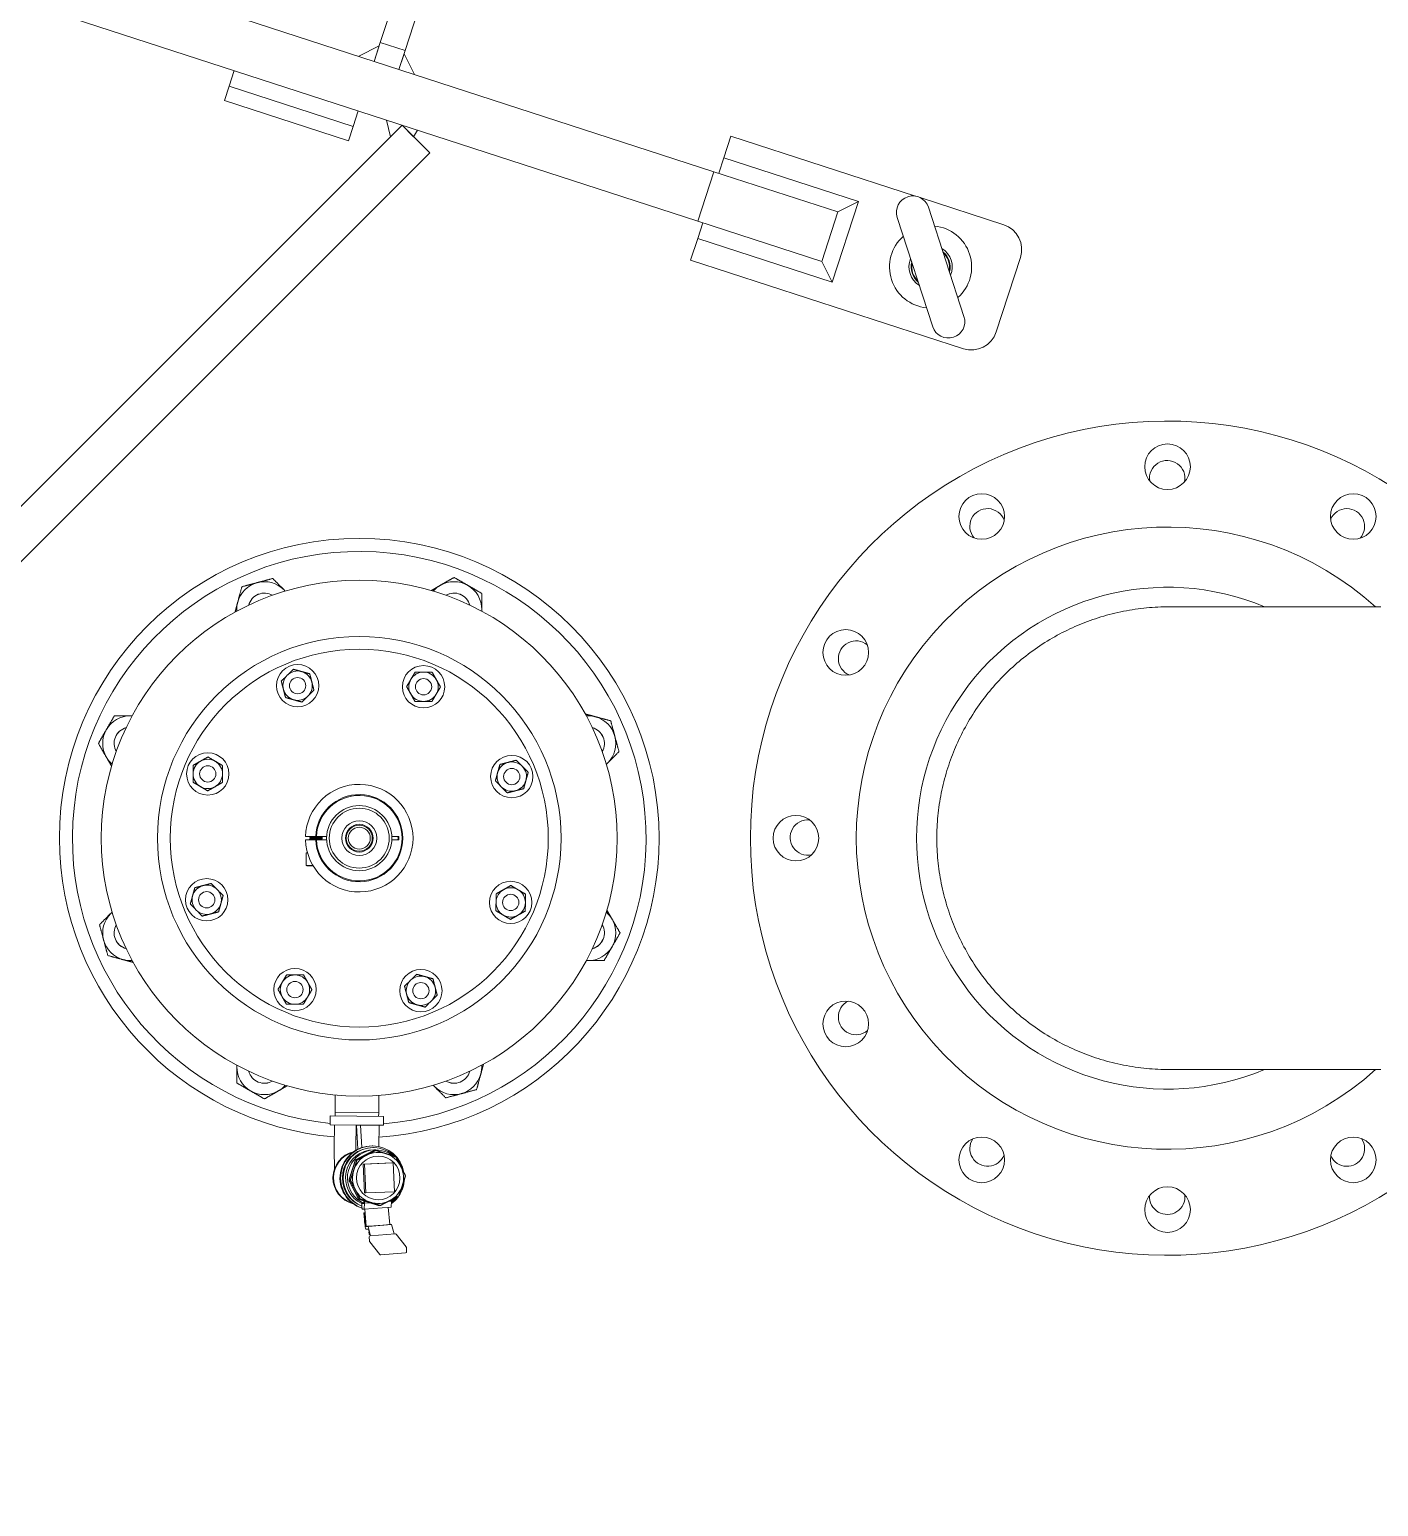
# Model space of a CAD drawing. Header units: inches. Extents: x 19 to 503, y 7 to 322.
# Drawn here: x 97.22 to 123.08, y 215.01 to 243.34 of the extents above; entities that cross this region are included whole.
import ezdxf

# ---------------------------------------------------------------- set-up
doc = ezdxf.new("R2010")
doc.units = ezdxf.units.IN
doc.header["$LTSCALE"] = 15
doc.header["$MEASUREMENT"] = 0
doc.layers.add('Symbol (ANSI)', color=7, linetype='Continuous', lineweight=25)
doc.layers.add('Visible', color=7, linetype='Continuous', lineweight=18)
doc.styles.add('MEMCOR Medium', font='arial.ttf')
doc.dimstyles.new('Default (ANSI)$7', dxfattribs={"dimscale": 15, "dimtxt": 0.15, "dimasz": 0.098425, "dimexe": 0.125, "dimexo": 0.0625, "dimgap": 0.031496, "dimtad": 0, "dimtih": 1, "dimtoh": 1, "dimdec": 4, "dimrnd": 1e-08, "dimzin": 3, "dimdsep": 46, "dimlunit": 5, "dimtxsty": 'MEMCOR Medium', "dimcen": 0.09, "dimdle": 0.393701, "dimclrd": 256, "dimclre": 256, "dimclrt": 256, "dimadec": 0, "dimazin": 1, "dimtfac": 0.8, "dimtofl": 0, "dimtmove": 0, "dimatfit": 3, "dimfxl": 1, "dimfrac": 1, "dimtolj": 1, "dimtzin": 4, "dimlwd": -1, "dimlwe": -1, "dimarcsym": 0})

msp = doc.modelspace()

# ---------------------------------------------------------------- linework, layer by layer
at = {"layer": 'Visible'}
for p, q in [((110.03049, 239.66005), (86.5631, 247.28507)), ((91.91169, 246.59867), (110.33951, 240.61111)), ((103.9422, 243.08927), (104.59732, 245.10551)), ((105.07284, 244.95101), (104.41773, 242.93477)), ((103.82477, 242.72787), (103.9422, 243.08927)), ((104.41773, 242.93477), (103.9422, 243.08927)), ((103.52757, 242.82444), (103.92134, 243.02508)), ((103.92134, 243.02508), (103.82477, 242.72787)), ((104.41773, 242.93477), (104.3003, 242.57336)), ((104.3003, 242.57336), (104.39687, 242.87057)), ((104.59751, 242.4768), (104.39687, 242.87057)), ((101.13811, 242.54936), (101.04155, 242.25215)), ((100.9527, 241.97873), (101.04155, 242.25215)), ((103.41919, 241.47961), (101.04155, 242.25215)), ((103.33035, 241.20618), (100.9527, 241.97873)), ((103.51576, 241.77682), (103.41919, 241.47961)), ((89.86335, 227.00713), (104.35904, 241.50282)), ((103.41919, 241.47961), (103.33035, 241.20618)), ((104.06183, 241.59939), (104.13807, 241.28185)), ((104.35904, 241.50282), (104.13807, 241.28185)), ((104.35904, 241.50282), (104.88937, 240.97249)), ((104.58001, 241.28185), (104.35904, 241.50282)), ((104.58001, 241.28185), (104.65624, 241.40625)), ((110.53118, 240.87741), (110.66638, 241.2935)), ((110.66638, 241.2935), (114.2059, 240.14344)), ((104.88937, 240.97249), (90.39368, 226.4768)), ((110.43462, 240.58021), (110.53118, 240.87741)), ((110.53118, 240.87741), (113.11092, 240.0392)), ((110.33951, 240.61111), (110.03049, 239.66005)), ((112.71715, 239.83856), (110.33951, 240.61111)), ((113.11092, 240.0392), (112.60877, 238.49373)), ((112.71715, 239.83856), (113.11092, 240.0392)), ((114.29603, 240.11415), (115.89719, 239.5939)), ((112.40813, 238.88751), (112.71715, 239.83856)), ((113.8552, 239.73533), (114.5365, 237.63851)), ((115.13559, 237.83317), (114.45429, 239.92999)), ((110.1256, 239.62915), (110.02903, 239.33194)), ((110.03049, 239.66005), (112.40813, 238.88751)), ((109.89384, 238.91586), (110.02903, 239.33194)), ((112.60877, 238.49373), (110.02903, 239.33194)), ((115.12465, 237.21626), (109.89384, 238.91586)), ((112.40813, 238.88751), (112.60877, 238.49373)), ((116.21821, 238.96387), (115.75468, 237.53728)), ((123.12866, 232.26501), (119.06597, 232.26501)), ((102.53288, 227.85845), (102.50787, 227.85845)), ((102.50787, 227.79657), (102.53288, 227.79657)), ((102.7036, 227.85845), (102.53288, 227.85845)), ((102.53288, 227.79657), (102.7036, 227.79657)), ((102.58553, 227.84568), (102.58553, 227.85014)), ((102.58553, 227.80997), (102.58553, 227.81443)), ((102.60873, 227.82808), (102.60873, 227.83229)), ((102.71861, 227.85845), (102.7036, 227.85845)), ((102.7036, 227.79657), (102.71861, 227.79657)), ((102.91442, 227.85845), (102.71861, 227.85845)), ((102.71861, 227.79657), (102.91442, 227.79657)), ((102.81233, 227.84568), (102.81233, 227.84989)), ((102.81233, 227.80997), (102.81233, 227.81417)), ((102.83553, 227.82782), (102.83553, 227.83229)), ((104.29907, 227.85845), (104.16289, 227.85845)), ((104.16289, 227.79657), (104.29907, 227.79657)), ((104.29907, 227.79657), (104.29907, 227.85845)), ((102.54641, 227.54657), (102.52303, 227.54657)), ((102.52303, 227.30657), (102.52303, 227.54657)), ((102.64866, 227.30657), (102.52303, 227.30657)), ((102.53303, 227.29657), (102.52303, 227.30657)), ((102.53303, 227.29657), (102.65459, 227.29657)), ((119.06597, 223.39001), (123.12866, 223.39001)), ((103.07408, 222.56672), (103.07701, 222.90247)), ((103.91135, 222.55941), (103.91428, 222.89516)), ((102.97954, 222.49943), (102.97805, 222.32857)), ((102.97954, 222.49943), (104.0047, 222.49048)), ((103.91135, 222.55941), (103.07408, 222.56672)), ((103.07561, 222.49859), (103.07408, 222.56672)), ((103.90863, 222.49132), (103.91135, 222.55941)), ((104.0047, 222.49048), (104.00321, 222.31962)), ((102.97805, 222.32857), (103.48399, 222.32416)), ((103.06348, 222.32783), (103.05982, 221.90816)), ((103.47485, 221.90453), (103.47851, 222.3242)), ((103.48399, 222.32416), (103.484, 222.32567)), ((103.484, 222.32567), (103.50964, 221.86061)), ((103.58643, 221.89227), (103.56258, 222.32498)), ((103.56266, 222.32347), (104.00321, 222.31962)), ((103.91778, 222.32037), (103.91421, 221.91156)), ((103.78535, 221.92377), (103.79852, 221.92366)), ((103.80021, 221.89302), (103.81338, 221.8929)), ((103.81579, 221.84924), (103.85371, 221.84891)), ((103.85556, 221.83899), (103.82833, 221.83923)), ((103.49471, 221.65451), (103.46747, 221.65475)), ((103.61538, 221.57367), (104.16492, 221.59746)), ((103.64053, 221.57345), (103.61538, 221.57367)), ((103.6391, 221.023), (103.61538, 221.57367)), ((103.64053, 221.57345), (104.19007, 221.59724)), ((103.66425, 221.02278), (103.64053, 221.57345)), ((103.6986, 221.67592), (103.70124, 221.67737)), ((104.19007, 221.59724), (104.16492, 221.59746)), ((104.19007, 221.59724), (104.21379, 221.04657)), ((103.36972, 221.26838), (103.34248, 221.26862)), ((103.66425, 221.02278), (103.6391, 221.023)), ((104.21379, 221.04657), (103.66425, 221.02278)), ((103.55381, 220.90679), (103.52657, 220.90703)), ((103.58943, 220.82075), (103.62735, 220.82042)), ((103.59536, 220.71045), (103.59052, 220.77164)), ((103.63607, 220.71009), (103.59536, 220.71045)), ((103.63978, 220.82599), (103.63607, 220.71009)), ((103.63607, 220.71009), (104.15365, 220.75119)), ((103.63622, 220.87109), (103.63978, 220.82599)), ((103.63978, 220.82599), (103.74828, 220.8346)), ((103.67101, 220.38153), (103.64499, 220.7108)), ((103.69224, 220.94815), (103.69486, 220.94666)), ((103.93914, 220.78156), (103.91191, 220.7818)), ((104.122, 220.41718), (104.09597, 220.74661)), ((104.0985, 220.86241), (104.15736, 220.86709)), ((104.15365, 220.75119), (104.15736, 220.86709)), ((104.15736, 220.86709), (104.15542, 220.89153)), ((103.65057, 220.64014), (103.62884, 220.63841)), ((103.62884, 220.63841), (103.63231, 220.63838)), ((103.63928, 220.50629), (103.62884, 220.63841)), ((103.65059, 220.63984), (103.63231, 220.63838)), ((103.63231, 220.63838), (103.64275, 220.50626)), ((103.70923, 220.38116), (104.15929, 220.41689)), ((104.15929, 220.41689), (104.122, 220.41722)), ((104.20541, 220.23582), (104.15929, 220.41689)), ((103.66058, 220.38158), (103.67147, 220.38149)), ((103.71289, 220.32701), (103.66486, 220.32743)), ((103.67147, 220.38149), (103.70923, 220.38116)), ((103.70923, 220.38116), (103.75535, 220.20008)), ((103.74554, 220.19882), (103.71289, 220.32701)), ((103.72983, 220.22321), (103.72555, 220.27732)), ((103.72983, 220.22321), (103.73935, 220.22313)), ((103.73531, 220.09607), (103.73076, 220.17768)), ((104.22599, 220.23745), (103.74996, 220.19966)), ((104.43827, 219.98868), (104.2439, 220.22974)), ((103.93428, 219.84306), (103.7399, 220.08413)), ((104.42822, 219.87314), (103.95219, 219.83535)), ((104.44741, 219.89512), (104.44286, 219.97673))]:
    msp.add_line(p, q, dxfattribs=at)
for centre, radius in [((83.5631, 247.80307), 56), ((119.03866, 234.95251), 0.4375), ((115.47616, 233.99794), 0.4375), ((122.60116, 233.99794), 0.4375), ((103.53866, 227.82751), 4.94663), ((112.86823, 231.39001), 0.4375), ((103.53866, 227.82751), 3.87), ((103.53866, 227.82751), 3.625), ((102.35677, 230.75278), 0.406), ((102.35677, 230.75278), 0.15625), ((104.77141, 230.7317), 0.406), ((104.77141, 230.7317), 0.15625), ((100.63446, 229.06027), 0.406), ((100.63446, 229.06027), 0.15625), ((106.46392, 229.00939), 0.406), ((106.46392, 229.00939), 0.15625), ((103.53866, 227.82751), 0.625), ((103.53866, 227.82751), 0.575), ((103.53866, 227.82751), 0.335), ((103.53866, 227.82751), 0.26562), ((103.53866, 227.82751), 0.25), ((111.91366, 227.82751), 0.4375), ((103.53866, 227.82751), 0.21094), ((100.61339, 226.64563), 0.406), ((106.44285, 226.59475), 0.406), ((100.61339, 226.64563), 0.15625), ((106.44285, 226.59475), 0.15625), ((102.3059, 224.92332), 0.406), ((104.72054, 224.90224), 0.406), ((102.3059, 224.92332), 0.15625), ((104.72054, 224.90224), 0.15625), ((112.86823, 224.26501), 0.4375), ((115.47616, 221.65708), 0.4375), ((122.60116, 221.65708), 0.4375), ((119.03866, 220.70251), 0.4375)]:
    msp.add_circle(centre, radius, dxfattribs=at)
for centre, radius, start, end in [((114.15475, 239.83266), 0.31496, 18, 198), ((114.4954, 238.78425), 0.7874, 311.578178, 84.421822), ((115.74268, 239.11838), 0.5, 342, 72), ((114.4954, 238.78425), 0.7874, 131.578178, 264.421822), ((114.4954, 238.78425), 0.41534, 337.315835, 58.684165), ((114.4954, 238.78425), 0.41534, 157.315835, 238.684165), ((114.4954, 238.78425), 0.375, 165.129035, 230.870965), ((114.4954, 238.78425), 0.3625, 168.326076, 227.673924), ((114.4954, 238.78425), 0.375, 345.129035, 50.870965), ((114.4954, 238.78425), 0.3625, 348.326076, 47.673924), ((114.83604, 237.73584), 0.31496, 198, 18), ((115.27916, 237.69179), 0.5, 252, 342), ((119.03866, 227.82751), 8, 36.981886, 323.018114), ((119.03326, 234.73091), 0.3405, 348.558858, 188.649301), ((115.58826, 233.80781), 0.3405, 20.272028, 220.77462), ((122.47836, 233.80781), 0.3405, 318.096115, 156.189438), ((119.03866, 227.82751), 5.968, 48.034614, 311.965386), ((103.53866, 227.82751), 5.75, 0, 180), ((103.53866, 227.82751), 5.5, 274.847711, 264.152289), ((101.72091, 232.21594), 0.531, 105, 165), ((101.72091, 232.21594), 0.531, 45, 105), ((101.72091, 232.21594), 0.531, 41.288513, 45), ((105.3564, 232.21594), 0.531, 120, 138.711487), ((105.3564, 232.21594), 0.531, 60, 120), ((105.3564, 232.21594), 0.531, 0, 60), ((119.03866, 227.82751), 4.8125, 67.231776, 292.768224), ((101.72091, 232.21594), 0.531, 165, 183.711487), ((101.72091, 232.21594), 0.31271, 60.010602, 164.989398), ((101.72091, 232.21594), 0.3125, 60.042733, 164.957267), ((105.3564, 232.21594), 0.31271, 15.010602, 119.989398), ((105.3564, 232.21594), 0.3125, 15.042733, 119.957267), ((105.3564, 232.21594), 0.531, 356.288513, 0), ((113.06646, 231.27131), 0.3405, 51.01992, 247.154039), ((102.35677, 230.75278), 0.2815, 134.5, 194.5), ((102.35677, 230.75278), 0.2815, 74.5, 134.5), ((102.35677, 230.75278), 0.2815, 14.5, 74.5), ((104.77141, 230.7317), 0.2815, 89.5, 149.5), ((104.77141, 230.7317), 0.2815, 29.5, 89.5), ((102.35677, 230.75278), 0.2815, 194.5, 254.5), ((102.35677, 230.75278), 0.2815, 314.5, 14.5), ((104.77141, 230.7317), 0.2815, 149.5, 209.5), ((104.77141, 230.7317), 0.2815, 329.5, 29.5), ((102.35677, 230.75278), 0.2815, 254.5, 314.5), ((104.77141, 230.7317), 0.2815, 209.5, 269.5), ((104.77141, 230.7317), 0.2815, 269.5, 329.5), ((99.15023, 229.64526), 0.531, 90, 150), ((99.15023, 229.64526), 0.531, 86.288513, 90), ((107.92708, 229.64526), 0.531, 75, 93.711487), ((107.92708, 229.64526), 0.531, 15, 75), ((99.15023, 229.64526), 0.531, 150, 210), ((99.15023, 229.64526), 0.31271, 105.010602, 209.989398), ((99.15023, 229.64526), 0.3125, 105.042733, 209.957267), ((107.92708, 229.64526), 0.31271, 330.010602, 74.989398), ((107.92708, 229.64526), 0.3125, 330.042733, 74.957267), ((107.92708, 229.64526), 0.531, 315, 15), ((99.15023, 229.64526), 0.531, 210, 228.711487), ((100.63446, 229.06027), 0.2815, 119.5, 179.5), ((100.63446, 229.06027), 0.2815, 59.5, 119.5), ((100.63446, 229.06027), 0.2815, 359.5, 59.5), ((106.46392, 229.00939), 0.2815, 104.5, 164.5), ((106.46392, 229.00939), 0.2815, 44.5, 104.5), ((106.46392, 229.00939), 0.2815, 344.5, 44.5), ((107.92708, 229.64526), 0.531, 311.288513, 315), ((100.63446, 229.06027), 0.2815, 179.5, 239.5), ((100.63446, 229.06027), 0.2815, 299.5, 359.5), ((106.46392, 229.00939), 0.2815, 164.5, 224.5), ((106.46392, 229.00939), 0.2815, 284.5, 344.5), ((100.63446, 229.06027), 0.2815, 239.5, 299.5), ((103.53866, 227.82751), 1.03125, 181.719131, 178.280869), ((103.53889, 227.82751), 0.83586, 182.121153, 177.878847), ((103.53889, 227.82751), 0.82086, 182.159932, 177.840068), ((106.46392, 229.00939), 0.2815, 224.5, 284.5), ((112.14336, 227.84081), 0.3405, 85.047748, 281.579888), ((103.53866, 227.82751), 5.75, 180, 265.239593), ((103.53866, 227.82751), 5.75, 273.760407, 0), ((103.53866, 227.82751), 0.74325, 357.614396, 2.385604), ((103.53866, 227.82751), 0.75, 357.635878, 2.364122), ((100.61339, 226.64563), 0.2815, 104.5, 164.5), ((100.61339, 226.64563), 0.2815, 44.5, 104.5), ((100.61339, 226.64563), 0.2815, 164.5, 224.5), ((100.61339, 226.64563), 0.2815, 344.5, 44.5), ((106.44285, 226.59475), 0.2815, 119.5, 179.5), ((106.44285, 226.59475), 0.2815, 59.5, 119.5), ((106.44285, 226.59475), 0.2815, 359.5, 59.5), ((99.15023, 226.00976), 0.531, 135, 195), ((99.15023, 226.00976), 0.531, 131.288513, 135), ((100.61339, 226.64563), 0.2815, 224.5, 284.5), ((100.61339, 226.64563), 0.2815, 284.5, 344.5), ((106.44285, 226.59475), 0.2815, 179.5, 239.5), ((106.44285, 226.59475), 0.2815, 239.5, 299.5), ((106.44285, 226.59475), 0.2815, 299.5, 359.5), ((107.92708, 226.00976), 0.531, 30, 48.711487), ((99.15023, 226.00976), 0.31271, 150.010602, 254.989398), ((99.15023, 226.00976), 0.3125, 150.042733, 254.957267), ((107.92708, 226.00976), 0.31271, 285.010602, 29.989398), ((107.92708, 226.00976), 0.3125, 285.042733, 29.957267), ((107.92708, 226.00976), 0.531, 330, 30), ((99.15023, 226.00976), 0.531, 195, 255), ((107.92708, 226.00976), 0.531, 270, 330), ((99.15023, 226.00976), 0.531, 255, 273.711487), ((107.92708, 226.00976), 0.531, 266.288513, 270), ((102.3059, 224.92332), 0.2815, 149.5, 209.5), ((102.3059, 224.92332), 0.2815, 89.5, 149.5), ((102.3059, 224.92332), 0.2815, 29.5, 89.5), ((102.3059, 224.92332), 0.2815, 329.5, 29.5), ((104.72054, 224.90224), 0.2815, 134.5, 194.5), ((104.72054, 224.90224), 0.2815, 74.5, 134.5), ((104.72054, 224.90224), 0.2815, 14.5, 74.5), ((104.72054, 224.90224), 0.2815, 314.5, 14.5), ((102.3059, 224.92332), 0.2815, 209.5, 269.5), ((102.3059, 224.92332), 0.2815, 269.5, 329.5), ((104.72054, 224.90224), 0.2815, 194.5, 254.5), ((104.72054, 224.90224), 0.2815, 254.5, 314.5), ((113.06636, 224.39591), 0.3405, 116.677544, 310.22586), ((101.72091, 223.43908), 0.531, 176.288513, 180), ((101.72091, 223.43908), 0.531, 180, 240), ((101.72091, 223.43908), 0.31271, 195.010602, 299.989398), ((101.72091, 223.43908), 0.3125, 195.042733, 299.957267), ((105.3564, 223.43908), 0.31271, 240.010602, 344.989398), ((105.3564, 223.43908), 0.3125, 240.042733, 344.957267), ((105.3564, 223.43908), 0.531, 285, 345), ((105.3564, 223.43908), 0.531, 345, 3.711487), ((101.72091, 223.43908), 0.531, 240, 300), ((101.72091, 223.43908), 0.531, 300, 318.711487), ((105.3564, 223.43908), 0.531, 221.288513, 225), ((105.3564, 223.43908), 0.531, 225, 285), ((115.58826, 221.87401), 0.3405, 147.205916, 338.138387), ((122.47836, 221.87391), 0.3405, 205.005596, 34.043602), ((119.03336, 220.95091), 0.3405, 176.565987, 5.878631), ((103.75161, 220.17884), 0.02088, 94.539717, 183.18973), ((104.22764, 220.21664), 0.02088, 38.879135, 94.539717), ((103.75616, 220.09723), 0.02088, 183.18973, 218.879135), ((103.95053, 219.85616), 0.02088, 218.879135, 274.539717), ((104.42656, 219.89396), 0.02088, 274.539717, 3.18973), ((104.42202, 219.97557), 0.02088, 3.18973, 38.879135)]:
    msp.add_arc(centre, radius, start, end, dxfattribs=at)
for centre, major_axis, ratio, start_param, end_param in [((103.4951, 222.83668), (-0.37058, 0.37711), 0.93803599, 2.31127555, 2.46503681), ((103.78, 221.3113), (0.00535, 0.61248), 0.9979576, 0, 2.84111581), ((103.79317, 221.31118), (0.00535, 0.61248), 0.9979576, 4.88196737, 9.10099279), ((103.79513, 221.31117), (0.00508, 0.58185), 0.9979576, 0, 2.79101242), ((103.8083, 221.31105), (0.00508, 0.58185), 0.9979576, 5.50102531, 9.04908882), ((103.81109, 221.31103), (0.0047, 0.53821), 0.9979576, 0, 2.72495048), ((103.84901, 221.3107), (0.0047, 0.53821), 0.9979576, 5.62355936, 9.00813579), ((103.4854, 221.90444), (0.00144, 0.1652), 0.06387986, 1.57079633, 1.95807413), ((103.54634, 221.31334), (0.00447, 0.51258), 0.9979576, 0.24222058, 2.89937207), ((103.55726, 221.31324), (0.00447, 0.51258), 0.9979576, 0.27700066, 2.86459199), ((103.89856, 221.31026), (-0.00428, -0.48998), 0.9979576, 3.62207266, 4.40747082), ((103.89856, 221.31026), (0.00428, 0.48998), 0.9979576, 5.97826715, 6.76366531), ((103.89856, 221.31026), (0.00428, 0.48998), 0.9979576, 5.19286898, 5.97826715), ((103.8083, 221.31105), (0.00508, 0.58185), 0.9979576, 4.99093005, 5.39928977), ((103.84901, 221.3107), (0.0047, 0.53821), 0.9979576, 5.06690979, 5.32134312), ((103.89856, 221.31026), (-0.00428, -0.48998), 0.9979576, 4.40747082, 5.19286898), ((103.79317, 221.31118), (0.00535, 0.61248), 0.9979576, 4.13343427, 4.67793458), ((103.89856, 221.31026), (0.00428, 0.48998), 0.9979576, 4.40747082, 5.19286898), ((103.89856, 221.31026), (-0.00428, -0.48998), 0.9979576, 5.19286898, 5.97826715), ((103.89856, 221.31026), (0.00428, 0.48998), 0.9979576, 3.62207266, 4.40747082), ((103.8083, 221.31105), (0.00508, 0.58185), 0.9979576, 4.26431686, 4.54742132), ((103.84901, 221.3107), (0.0047, 0.53821), 0.9979576, 4.34828598, 4.4648743), ((103.89856, 221.31026), (-0.00428, -0.48998), 0.9979576, 5.97826715, 6.76366531), ((103.79317, 221.31118), (0.00535, 0.61248), 0.9979576, 3.78541544, 4.11950787), ((103.8083, 221.31105), (0.00508, 0.58185), 0.9979576, 3.79373722, 4.04140071), ((103.84901, 221.3107), (0.0047, 0.53821), 0.9979576, 3.76128542, 3.93104916), ((103.65073, 220.50619), (0.01419, -0.17876), 0.0636339, 4.70677734, 6.27757367), ((103.65073, 220.50619), (0.00989, -0.12461), 0.0636339, 4.70677734, 6.27757367), ((103.89651, 220.39936), (-0.2255, -0.01782), 0.00560023, 0.06367793, 3.14159265), ((103.89651, 220.39936), (-0.2255, -0.01782), 0.00560023, 0, 0.06367792)]:
    msp.add_ellipse(centre, major_axis=major_axis, ratio=ratio, start_param=start_param, end_param=end_param, dxfattribs=at)
msp.add_ellipse((103.90201, 221.31023), major_axis=(-0.00365, -0.41864), ratio=0.9979576, dxfattribs=at)
for points, weights in [([(101.208, 232.35337), (101.24483, 232.4908), (101.28735, 232.6495)], [1, 1.0379548493, 1]), ([(101.28735, 232.6495), (101.44604, 232.69202), (101.58348, 232.72884)], [1, 1.0379548493, 1]), ([(101.58348, 232.72884), (101.72091, 232.76567), (101.8796, 232.80819)], [1, 1.0379548493, 1]), ([(101.8796, 232.80819), (101.99578, 232.69202), (102.09638, 232.59141)], [1, 1.0379548493, 1]), ([(102.09638, 232.59141), (102.10874, 232.57906), (102.12111, 232.56668)], [1, 1.00450957376, 1.00794754503]), ([(104.92027, 232.57728), (105.00834, 232.62813), (105.0909, 232.6758)], [1.01699021206, 1.02511844876, 1]), ([(105.0909, 232.6758), (105.21412, 232.74694), (105.3564, 232.82908)], [1, 1.0379548493, 1]), ([(105.3564, 232.82908), (105.49868, 232.74694), (105.6219, 232.6758)], [1, 1.0379548493, 1]), ([(105.6219, 232.6758), (105.74512, 232.60466), (105.8874, 232.52251)], [1, 1.0379548493, 1]), ([(101.15701, 232.16305), (101.18333, 232.26128), (101.208, 232.35337)], [1.01699021206, 1.02511844876, 1]), ([(105.8874, 232.52251), (105.8874, 232.35822), (105.8874, 232.21594)], [1, 1.0379548493, 1]), ([(105.8874, 232.21594), (105.8874, 232.19847), (105.8874, 232.18096)], [1, 1.00450957376, 1.00794754503]), ([(102.04355, 230.83964), (102.10567, 230.90069), (102.15947, 230.95356)], [1, 1.0379548493, 1]), ([(102.15947, 230.95356), (102.21327, 231.00642), (102.27539, 231.06747)], [1, 1.0379548493, 1]), ([(102.27539, 231.06747), (102.35932, 231.04419), (102.432, 231.02404)], [1, 1.0379548493, 1]), ([(102.432, 231.02404), (102.50468, 231.00388), (102.58861, 230.9806)], [1, 1.0379548493, 1]), ([(102.58861, 230.9806), (102.61042, 230.89628), (102.62931, 230.82326)], [1, 1.0379548493, 1]), ([(104.52886, 230.87457), (104.56715, 230.93957), (104.61135, 231.01461)], [1, 1.0379548493, 1]), ([(104.61135, 231.01461), (104.69844, 231.01385), (104.77387, 231.01319)], [1, 1.0379548493, 1]), ([(104.77387, 231.01319), (104.84929, 231.01253), (104.93639, 231.01177)], [1, 1.0379548493, 1]), ([(104.93639, 231.01177), (104.97928, 230.93597), (105.01642, 230.87032)], [1, 1.0379548493, 1]), ([(102.08424, 230.68229), (102.06535, 230.75532), (102.04355, 230.83964)], [1, 1.0379548493, 1]), ([(102.12493, 230.52495), (102.10312, 230.60927), (102.08424, 230.68229)], [1, 1.0379548493, 1]), ([(102.67, 230.66591), (102.60788, 230.60486), (102.55408, 230.552)], [1, 1.0379548493, 1]), ([(102.62931, 230.82326), (102.64819, 230.75023), (102.67, 230.66591)], [1, 1.0379548493, 1]), ([(104.44638, 230.73454), (104.49058, 230.80958), (104.52886, 230.87457)], [1, 1.0379548493, 1]), ([(104.52641, 230.59309), (104.48927, 230.65873), (104.44638, 230.73454)], [1, 1.0379548493, 1]), ([(105.09645, 230.72887), (105.05224, 230.65382), (105.01396, 230.58883)], [1, 1.0379548493, 1]), ([(105.01642, 230.87032), (105.05356, 230.80467), (105.09645, 230.72887)], [1, 1.0379548493, 1]), ([(102.28155, 230.48151), (102.20886, 230.50167), (102.12493, 230.52495)], [1, 1.0379548493, 1]), ([(102.43816, 230.43808), (102.35423, 230.46136), (102.28155, 230.48151)], [1, 1.0379548493, 1]), ([(102.55408, 230.552), (102.50028, 230.49913), (102.43816, 230.43808)], [1, 1.0379548493, 1]), ([(104.60644, 230.45163), (104.56355, 230.52744), (104.52641, 230.59309)], [1, 1.0379548493, 1]), ([(104.76896, 230.45021), (104.69353, 230.45087), (104.60644, 230.45163)], [1, 1.0379548493, 1]), ([(104.93147, 230.4488), (104.84438, 230.44956), (104.76896, 230.45021)], [1, 1.0379548493, 1]), ([(105.01396, 230.58883), (104.97568, 230.52384), (104.93147, 230.4488)], [1, 1.0379548493, 1]), ([(98.69037, 229.91076), (98.76151, 230.03398), (98.84366, 230.17626)], [1, 1.0379548493, 1]), ([(98.84366, 230.17626), (99.00795, 230.17626), (99.15023, 230.17626)], [1, 1.0379548493, 1]), ([(99.15023, 230.17626), (99.1677, 230.17626), (99.1852, 230.17626)], [1, 1.00450957376, 1.00794754503]), ([(107.8742, 230.20916), (107.97243, 230.18284), (108.06452, 230.15816)], [1.01699021206, 1.02511844876, 1]), ([(108.06452, 230.15816), (108.20195, 230.12134), (108.36064, 230.07882)], [1, 1.0379548493, 1]), ([(108.36064, 230.07882), (108.40317, 229.92012), (108.43999, 229.78269)], [1, 1.0379548493, 1]), ([(98.53708, 229.64526), (98.61923, 229.78754), (98.69037, 229.91076)], [1, 1.0379548493, 1]), ([(108.43999, 229.78269), (108.47682, 229.64526), (108.51934, 229.48656)], [1, 1.0379548493, 1]), ([(98.69037, 229.37976), (98.61923, 229.50298), (98.53708, 229.64526)], [1, 1.0379548493, 1]), ([(108.51934, 229.48656), (108.40317, 229.37039), (108.30256, 229.26978)], [1, 1.0379548493, 1]), ([(98.78889, 229.20912), (98.73804, 229.29719), (98.69037, 229.37976)], [1.01699021206, 1.02511844876, 1]), ([(100.35297, 229.06272), (100.35363, 229.13815), (100.35439, 229.22524)], [1, 1.0379548493, 1]), ([(100.35439, 229.22524), (100.4302, 229.26813), (100.49585, 229.30527)], [1, 1.0379548493, 1]), ([(100.49585, 229.30527), (100.5615, 229.34241), (100.6373, 229.3853)], [1, 1.0379548493, 1]), ([(100.6373, 229.3853), (100.71235, 229.3411), (100.77734, 229.30282)], [1, 1.0379548493, 1]), ([(100.77734, 229.30282), (100.84233, 229.26453), (100.91737, 229.22033)], [1, 1.0379548493, 1]), ([(100.91737, 229.22033), (100.91661, 229.13324), (100.91595, 229.05781)], [1, 1.0379548493, 1]), ([(106.19266, 229.08462), (106.21282, 229.15731), (106.23609, 229.24123)], [1, 1.0379548493, 1]), ([(106.23609, 229.24123), (106.32041, 229.26304), (106.39344, 229.28193)], [1, 1.0379548493, 1]), ([(106.39344, 229.28193), (106.46646, 229.30081), (106.55079, 229.32262)], [1, 1.0379548493, 1]), ([(106.55079, 229.32262), (106.61183, 229.2605), (106.6647, 229.2067)], [1, 1.0379548493, 1]), ([(106.6647, 229.2067), (106.71757, 229.1529), (106.77862, 229.09078)], [1, 1.0379548493, 1]), ([(108.30256, 229.26978), (108.29021, 229.25743), (108.27783, 229.24505)], [1, 1.00450957376, 1.00794754503]), ([(100.35156, 228.90021), (100.35232, 228.9873), (100.35297, 229.06272)], [1, 1.0379548493, 1]), ([(100.49159, 228.81772), (100.4266, 228.856), (100.35156, 228.90021)], [1, 1.0379548493, 1]), ([(100.91595, 229.05781), (100.91529, 228.98239), (100.91453, 228.89529)], [1, 1.0379548493, 1]), ([(106.14923, 228.92801), (106.1725, 229.01194), (106.19266, 229.08462)], [1, 1.0379548493, 1]), ([(106.26314, 228.81209), (106.21027, 228.86589), (106.14923, 228.92801)], [1, 1.0379548493, 1]), ([(106.73518, 228.93417), (106.71503, 228.86148), (106.69175, 228.77755)], [1, 1.0379548493, 1]), ([(106.77862, 229.09078), (106.75534, 229.00685), (106.73518, 228.93417)], [1, 1.0379548493, 1]), ([(100.63163, 228.73523), (100.55658, 228.77944), (100.49159, 228.81772)], [1, 1.0379548493, 1]), ([(100.77308, 228.81526), (100.70743, 228.77812), (100.63163, 228.73523)], [1, 1.0379548493, 1]), ([(100.91453, 228.89529), (100.83873, 228.8524), (100.77308, 228.81526)], [1, 1.0379548493, 1]), ([(106.37706, 228.69617), (106.31601, 228.75829), (106.26314, 228.81209)], [1, 1.0379548493, 1]), ([(106.5344, 228.73686), (106.46138, 228.71797), (106.37706, 228.69617)], [1, 1.0379548493, 1]), ([(106.69175, 228.77755), (106.60743, 228.75575), (106.5344, 228.73686)], [1, 1.0379548493, 1]), ([(100.38556, 226.87747), (100.46988, 226.89927), (100.54291, 226.91816)], [1, 1.0379548493, 1]), ([(100.54291, 226.91816), (100.61593, 226.93705), (100.70026, 226.95885)], [1, 1.0379548493, 1]), ([(100.70026, 226.95885), (100.7613, 226.89673), (100.81417, 226.84293)], [1, 1.0379548493, 1]), ([(106.30423, 226.83976), (106.36988, 226.8769), (106.44569, 226.91979)], [1, 1.0379548493, 1]), ([(106.44569, 226.91979), (106.52073, 226.87558), (106.58572, 226.8373)], [1, 1.0379548493, 1]), ([(100.2987, 226.56424), (100.32197, 226.64817), (100.34213, 226.72085)], [1, 1.0379548493, 1]), ([(100.34213, 226.72085), (100.36229, 226.79354), (100.38556, 226.87747)], [1, 1.0379548493, 1]), ([(100.81417, 226.84293), (100.86704, 226.78913), (100.92809, 226.72701)], [1, 1.0379548493, 1]), ([(100.92809, 226.72701), (100.90481, 226.64308), (100.88465, 226.5704)], [1, 1.0379548493, 1]), ([(106.16136, 226.59721), (106.16202, 226.67263), (106.16278, 226.75973)], [1, 1.0379548493, 1]), ([(106.16278, 226.75973), (106.23858, 226.80262), (106.30423, 226.83976)], [1, 1.0379548493, 1]), ([(106.58572, 226.8373), (106.65071, 226.79902), (106.72576, 226.75481)], [1, 1.0379548493, 1]), ([(106.72576, 226.75481), (106.725, 226.66772), (106.72434, 226.5923)], [1, 1.0379548493, 1]), ([(98.55798, 226.16846), (98.67415, 226.28463), (98.77476, 226.38524)], [1, 1.0379548493, 1]), ([(98.77476, 226.38524), (98.78711, 226.39759), (98.79949, 226.40997)], [1, 1.00450957376, 1.00794754503]), ([(100.41261, 226.44832), (100.35974, 226.50212), (100.2987, 226.56424)], [1, 1.0379548493, 1]), ([(100.52653, 226.3324), (100.46548, 226.39452), (100.41261, 226.44832)], [1, 1.0379548493, 1]), ([(100.68387, 226.37309), (100.61085, 226.35421), (100.52653, 226.3324)], [1, 1.0379548493, 1]), ([(100.84122, 226.41379), (100.7569, 226.39198), (100.68387, 226.37309)], [1, 1.0379548493, 1]), ([(100.88465, 226.5704), (100.8645, 226.49771), (100.84122, 226.41379)], [1, 1.0379548493, 1]), ([(106.15994, 226.43469), (106.1607, 226.52179), (106.16136, 226.59721)], [1, 1.0379548493, 1]), ([(106.29998, 226.3522), (106.23499, 226.39049), (106.15994, 226.43469)], [1, 1.0379548493, 1]), ([(106.44001, 226.26972), (106.36497, 226.31392), (106.29998, 226.3522)], [1, 1.0379548493, 1]), ([(106.72292, 226.42978), (106.64712, 226.38689), (106.58147, 226.34975)], [1, 1.0379548493, 1]), ([(106.72434, 226.5923), (106.72368, 226.51687), (106.72292, 226.42978)], [1, 1.0379548493, 1]), ([(108.28843, 226.4459), (108.33927, 226.35783), (108.38694, 226.27526)], [1.01699021206, 1.02511844876, 1]), ([(98.63732, 225.87233), (98.6005, 226.00976), (98.55798, 226.16846)], [1, 1.0379548493, 1]), ([(106.58147, 226.34975), (106.51582, 226.31261), (106.44001, 226.26972)], [1, 1.0379548493, 1]), ([(108.38694, 226.27526), (108.45808, 226.15204), (108.54023, 226.00976)], [1, 1.0379548493, 1]), ([(98.71667, 225.5762), (98.67415, 225.7349), (98.63732, 225.87233)], [1, 1.0379548493, 1]), ([(108.54023, 226.00976), (108.45808, 225.86748), (108.38694, 225.74426)], [1, 1.0379548493, 1]), ([(99.0128, 225.49686), (98.87536, 225.53368), (98.71667, 225.5762)], [1, 1.0379548493, 1]), ([(108.38694, 225.74426), (108.3158, 225.62104), (108.23366, 225.47876)], [1, 1.0379548493, 1]), ([(99.20311, 225.44586), (99.10489, 225.47218), (99.0128, 225.49686)], [1.01699021206, 1.02511844876, 1]), ([(104.52323, 225.10302), (104.57703, 225.15589), (104.63915, 225.21694)], [1, 1.0379548493, 1]), ([(104.63915, 225.21694), (104.72308, 225.19366), (104.79577, 225.17351)], [1, 1.0379548493, 1]), ([(107.92708, 225.47876), (107.90962, 225.47876), (107.89211, 225.47876)], [1, 1.00450957376, 1.00794754503]), ([(108.23366, 225.47876), (108.06937, 225.47876), (107.92708, 225.47876)], [1, 1.0379548493, 1]), ([(101.98086, 224.92615), (102.02507, 225.0012), (102.06335, 225.06619)], [1, 1.0379548493, 1]), ([(102.06335, 225.06619), (102.10163, 225.13118), (102.14584, 225.20622)], [1, 1.0379548493, 1]), ([(102.14584, 225.20622), (102.23293, 225.20546), (102.30836, 225.20481)], [1, 1.0379548493, 1]), ([(102.30836, 225.20481), (102.38378, 225.20415), (102.47087, 225.20339)], [1, 1.0379548493, 1]), ([(102.47087, 225.20339), (102.51376, 225.12758), (102.5509, 225.06193)], [1, 1.0379548493, 1]), ([(102.5509, 225.06193), (102.58805, 224.99629), (102.63094, 224.92048)], [1, 1.0379548493, 1]), ([(104.40731, 224.98911), (104.46944, 225.05016), (104.52323, 225.10302)], [1, 1.0379548493, 1]), ([(104.44801, 224.83176), (104.42912, 224.90479), (104.40731, 224.98911)], [1, 1.0379548493, 1]), ([(104.79577, 225.17351), (104.86845, 225.15335), (104.95238, 225.13007)], [1, 1.0379548493, 1]), ([(104.95238, 225.13007), (104.97419, 225.04575), (104.99307, 224.97273)], [1, 1.0379548493, 1]), ([(104.99307, 224.97273), (105.01196, 224.8997), (105.03377, 224.81538)], [1, 1.0379548493, 1]), ([(102.06089, 224.7847), (102.02375, 224.85035), (101.98086, 224.92615)], [1, 1.0379548493, 1]), ([(102.14093, 224.64325), (102.09804, 224.71905), (102.06089, 224.7847)], [1, 1.0379548493, 1]), ([(102.54845, 224.78045), (102.51017, 224.71545), (102.46596, 224.64041)], [1, 1.0379548493, 1]), ([(102.63094, 224.92048), (102.58673, 224.84544), (102.54845, 224.78045)], [1, 1.0379548493, 1]), ([(104.4887, 224.67442), (104.46689, 224.75874), (104.44801, 224.83176)], [1, 1.0379548493, 1]), ([(104.64531, 224.63098), (104.57263, 224.65114), (104.4887, 224.67442)], [1, 1.0379548493, 1]), ([(104.91785, 224.70146), (104.86405, 224.6486), (104.80193, 224.58755)], [1, 1.0379548493, 1]), ([(105.03377, 224.81538), (104.97165, 224.75433), (104.91785, 224.70146)], [1, 1.0379548493, 1]), ([(102.30344, 224.64183), (102.22802, 224.64249), (102.14093, 224.64325)], [1, 1.0379548493, 1]), ([(102.46596, 224.64041), (102.37887, 224.64117), (102.30344, 224.64183)], [1, 1.0379548493, 1]), ([(104.80193, 224.58755), (104.718, 224.61083), (104.64531, 224.63098)], [1, 1.0379548493, 1]), ([(101.18991, 223.43908), (101.18991, 223.45655), (101.18991, 223.47406)], [1, 1.00450957376, 1.00794754503]), ([(101.18991, 223.13251), (101.18991, 223.2968), (101.18991, 223.43908)], [1, 1.0379548493, 1]), ([(105.86931, 223.30165), (105.83248, 223.16422), (105.78996, 223.00552)], [1, 1.0379548493, 1]), ([(105.92031, 223.49197), (105.89399, 223.39374), (105.86931, 223.30165)], [1.01699021206, 1.02511844876, 1]), ([(101.45541, 222.97922), (101.33219, 223.05036), (101.18991, 223.13251)], [1, 1.0379548493, 1]), ([(101.72091, 222.82594), (101.57863, 222.90808), (101.45541, 222.97922)], [1, 1.0379548493, 1]), ([(101.98641, 222.97922), (101.86319, 222.90808), (101.72091, 222.82594)], [1, 1.0379548493, 1]), ([(102.15705, 223.07774), (102.06898, 223.02689), (101.98641, 222.97922)], [1.01699021206, 1.02511844876, 1]), ([(104.98093, 223.06361), (104.96858, 223.07596), (104.9562, 223.08834)], [1, 1.00450957376, 1.00794754503]), ([(105.19771, 222.84683), (105.08154, 222.963), (104.98093, 223.06361)], [1, 1.0379548493, 1]), ([(105.78996, 223.00552), (105.63127, 222.963), (105.49384, 222.92618)], [1, 1.0379548493, 1]), ([(105.49384, 222.92618), (105.3564, 222.88935), (105.19771, 222.84683)], [1, 1.0379548493, 1]), ([(103.82833, 221.83923), (103.73334, 221.79129), (103.6467, 221.747)], [1.07162109099, 1.0562990584, 1]), ([(103.67634, 221.74674), (103.76298, 221.79103), (103.85556, 221.83899)], [1, 1.0562990584, 1.07162109099]), ([(103.85556, 221.83899), (103.95691, 221.80643), (104.04943, 221.77636)], [1.07162109099, 1.0562990584, 1]), ([(103.46747, 221.65475), (103.43379, 221.5544), (103.40378, 221.46169)], [1.07162109099, 1.0562990584, 1]), ([(103.43342, 221.46143), (103.46343, 221.55415), (103.49471, 221.65451)], [1, 1.0562990584, 1.07162109099]), ([(103.6467, 221.747), (103.56006, 221.7027), (103.46747, 221.65475)], [1, 1.0562990584, 1.07162109099]), ([(103.49471, 221.65451), (103.58969, 221.70244), (103.67634, 221.74674)], [1.07162109099, 1.0562990584, 1]), ([(104.04943, 221.77636), (104.14196, 221.74629), (104.2409, 221.71375)], [1, 1.0562990584, 1.07162109099]), ([(104.2409, 221.71375), (104.28995, 221.61977), (104.33415, 221.53295)], [1.07162109099, 1.0562990584, 1]), ([(103.40378, 221.46169), (103.37376, 221.36898), (103.34248, 221.26862)], [1, 1.0562990584, 1.07162109099]), ([(103.34248, 221.26862), (103.38912, 221.17465), (103.43333, 221.08783)], [1.07162109099, 1.0562990584, 1]), ([(103.36972, 221.26838), (103.4034, 221.36872), (103.43342, 221.46143)], [1.07162109099, 1.0562990584, 1]), ([(103.46297, 221.08758), (103.41876, 221.1744), (103.36972, 221.26838)], [1, 1.0562990584, 1.07162109099]), ([(104.33415, 221.53295), (104.37835, 221.44613), (104.42499, 221.35217)], [1, 1.0562990584, 1.07162109099]), ([(104.42499, 221.35217), (104.39371, 221.25181), (104.3637, 221.15909)], [1.07162109099, 1.0562990584, 1]), ([(103.43333, 221.08783), (103.47753, 221.00101), (103.52657, 220.90703)], [1, 1.0562990584, 1.07162109099]), ([(103.55381, 220.90679), (103.50717, 221.00076), (103.46297, 221.08758)], [1.07162109099, 1.0562990584, 1]), ([(104.3637, 221.15909), (104.33369, 221.06638), (104.3, 220.96604)], [1, 1.0562990584, 1.07162109099]), ([(103.52657, 220.90703), (103.62552, 220.87449), (103.71804, 220.84442)], [1.07162109099, 1.0562990584, 1]), ([(103.74768, 220.84416), (103.65516, 220.87423), (103.55381, 220.90679)], [1, 1.0562990584, 1.07162109099]), ([(103.59052, 220.77164), (103.58997, 220.79715), (103.58943, 220.82075)], [1, 1.0009720909, 1.00000480453]), ([(103.62735, 220.82042), (103.62786, 220.84825), (103.62824, 220.87369)], [1, 1.00221103609, 1.00172049145]), ([(103.71804, 220.84442), (103.81056, 220.81435), (103.91191, 220.7818)], [1, 1.0562990584, 1.07162109099]), ([(103.93914, 220.78156), (103.8402, 220.8141), (103.74768, 220.84416)], [1.07162109099, 1.0562990584, 1]), ([(104.12077, 220.87379), (104.03413, 220.82949), (103.93914, 220.78156)], [1, 1.0562990584, 1.07162109099]), ([(104.3, 220.96604), (104.20742, 220.91808), (104.12077, 220.87379)], [1.07162109099, 1.0562990584, 1])]:
    msp.add_rational_spline(points, weights, degree=2, dxfattribs=at)
for points, knots in [([(119.06597, 232.26501), (118.92837, 232.26501), (118.7844, 232.25858), (118.49172, 232.23052), (118.34301, 232.20889), (118.04865, 232.15057), (117.90293, 232.11389), (117.62168, 232.0282), (117.48616, 231.9792), (117.23235, 231.8743), (117.10229, 231.81359), (116.84364, 231.67635), (116.71504, 231.59981), (116.46638, 231.43404), (116.34626, 231.34478), (116.12011, 231.15881), (116.01406, 231.06209), (115.82008, 230.86852), (115.72316, 230.76269), (115.53675, 230.53696), (115.44726, 230.41705), (115.28105, 230.16875), (115.20429, 230.04032), (115.06664, 229.78195), (115.00575, 229.65201), (114.90079, 229.399), (114.85186, 229.26422), (114.76624, 228.9845), (114.72956, 228.83956), (114.67123, 228.54676), (114.64957, 228.39883), (114.62146, 228.10766), (114.61501, 227.96442), (114.61501, 227.6906), (114.62146, 227.54736), (114.64957, 227.25619), (114.67123, 227.10826), (114.72956, 226.81546), (114.76624, 226.67052), (114.85186, 226.3908), (114.90079, 226.25602), (115.00575, 226.00301), (115.06664, 225.87307), (115.20429, 225.6147), (115.28105, 225.48627), (115.44726, 225.23797), (115.53675, 225.11806), (115.72316, 224.89233), (115.82008, 224.78651), (116.01406, 224.59293), (116.12011, 224.49621), (116.34626, 224.31024), (116.46638, 224.22098), (116.71504, 224.05521), (116.84364, 223.97867), (117.10229, 223.84143), (117.23235, 223.78072), (117.48616, 223.67582), (117.62168, 223.62682), (117.90293, 223.54113), (118.04865, 223.50445), (118.34301, 223.44613), (118.49172, 223.4245), (118.7844, 223.39644), (118.92837, 223.39001), (119.06597, 223.39001)], [-46.63397797, -46.63397797, -46.63397797, -46.63397797, -45.58547819, -45.58547819, -44.53697842, -44.53697842, -43.48847864, -43.48847864, -42.43997886, -42.43997886, -41.39576943, -41.39576943, -40.35156, -40.35156, -39.30735056, -39.30735056, -38.26314113, -38.26314113, -37.21910035, -37.21910035, -36.17505958, -36.17505958, -35.1310188, -35.1310188, -34.08697803, -34.08697803, -33.04374881, -33.04374881, -32.0005196, -32.0005196, -30.95729038, -30.95729038, -29.91406117, -29.91406117, -28.87083195, -28.87083195, -27.82760274, -27.82760274, -26.78437353, -26.78437353, -25.74114431, -25.74114431, -24.69710354, -24.69710354, -23.65306276, -23.65306276, -22.60902198, -22.60902198, -21.56498121, -21.56498121, -20.52077177, -20.52077177, -19.47656234, -19.47656234, -18.43235291, -18.43235291, -17.38814347, -17.38814347, -16.3396437, -16.3396437, -15.29114392, -15.29114392, -14.24264414, -14.24264414, -13.19414437, -13.19414437, -13.19414437, -13.19414437]), ([(102.5859, 227.80954), (102.58517, 227.80996), (102.58552, 227.81037), (102.58939, 227.81154), (102.59498, 227.81231), (102.61172, 227.81381), (102.62267, 227.81449), (102.64869, 227.81596), (102.66354, 227.81672), (102.69484, 227.81822), (102.71097, 227.81889), (102.74322, 227.82036), (102.75899, 227.82114), (102.78712, 227.82264), (102.7993, 227.82332), (102.81929, 227.82478), (102.82676, 227.82556), (102.83405, 227.82684), (102.83553, 227.82733), (102.83553, 227.82782)], [14.67134261, 14.67134261, 14.67134261, 14.67134261, 14.74310326, 14.74310326, 14.86643449, 14.86643449, 14.98873801, 14.98873801, 15.11197955, 15.11197955, 15.23300922, 15.23300922, 15.35772634, 15.35772634, 15.47873201, 15.47873201, 15.60354823, 15.60354823, 15.68782965, 15.68782965, 15.68782965, 15.68782965]), ([(102.5859, 227.84525), (102.58537, 227.84556), (102.58541, 227.84586), (102.58752, 227.84691), (102.59228, 227.84769), (102.6075, 227.8492), (102.61763, 227.84989), (102.64253, 227.85134), (102.6572, 227.85212), (102.68829, 227.85363), (102.70434, 227.85433), (102.73684, 227.85577), (102.75295, 227.85655), (102.77502, 227.8577), (102.78193, 227.85807), (102.78834, 227.85844)], [16.656121358, 16.656121358, 16.656121358, 16.656121358, 16.708731045, 16.708731045, 16.83402428, 16.83402428, 16.955049068, 16.955049068, 17.080433705, 17.080433705, 17.201484426, 17.201484426, 17.326959114, 17.326959114, 17.389157913, 17.389157913, 17.389157913, 17.389157913]), ([(102.69637, 227.85845), (102.68054, 227.85773), (102.6652, 227.85699), (102.63709, 227.8555), (102.62459, 227.85482), (102.60378, 227.85336), (102.59584, 227.85259), (102.58737, 227.85124), (102.58553, 227.8507), (102.58553, 227.85015)], [15.439340543, 15.439340543, 15.439340543, 15.439340543, 15.559635142, 15.559635142, 15.680437471, 15.680437471, 15.805490528, 15.805490528, 15.899120174, 15.899120174, 15.899120174, 15.899120174]), ([(102.83516, 227.83272), (102.83561, 227.83245), (102.83565, 227.83219), (102.8342, 227.8312), (102.82983, 227.83042), (102.81529, 227.82891), (102.80546, 227.8282), (102.78104, 227.82676), (102.76653, 227.82599), (102.73563, 227.82447), (102.71962, 227.82376), (102.68702, 227.82232), (102.67076, 227.82155), (102.64141, 227.82003), (102.62849, 227.81932), (102.6066, 227.81788), (102.59803, 227.81711), (102.5879, 227.81568), (102.58553, 227.81505), (102.58553, 227.81443)], [16.86642482, 16.86642482, 16.86642482, 16.86642482, 16.9109956, 16.9109956, 17.03649436, 17.03649436, 17.15748149, 17.15748149, 17.28306553, 17.28306553, 17.40409839, 17.40409839, 17.52976653, 17.52976653, 17.65084822, 17.65084822, 17.77659932, 17.77659932, 17.88291535, 17.88291535, 17.88291535, 17.88291535]), ([(103.06643, 221.4908), (103.06477, 221.5252), (103.06342, 221.56191), (103.06076, 221.65804), (103.05982, 221.71978), (103.05936, 221.82444), (103.05945, 221.8663), (103.05982, 221.90816)], [3.984260289, 3.984260289, 3.984260289, 3.984260289, 4.194986712, 4.194986712, 4.509145978, 4.509145978, 4.71238898, 4.71238898, 4.71238898, 4.71238898])]:
    msp.add_open_spline(points, degree=3, knots=knots, dxfattribs=at)
for points in [[(102.5859, 227.85056), (102.59044, 227.85319), (102.59497, 227.85582), (102.59951, 227.85845)], [(102.60873, 227.83203), (102.60112, 227.83644), (102.59351, 227.84085), (102.5859, 227.84526)], [(102.5859, 227.81485), (102.59366, 227.81934), (102.60142, 227.82384), (102.60918, 227.82834)], [(102.60829, 227.79657), (102.60083, 227.8009), (102.59336, 227.80522), (102.5859, 227.80955)], [(102.8271, 227.85845), (102.82203, 227.85551), (102.81695, 227.85257), (102.81188, 227.84963)], [(102.83516, 227.8274), (102.8274, 227.82291), (102.81964, 227.81841), (102.81188, 227.81391)], [(102.81233, 227.84593), (102.81994, 227.84152), (102.82755, 227.83711), (102.83516, 227.83271)], [(102.81233, 227.81022), (102.81994, 227.80581), (102.82755, 227.8014), (102.83516, 227.79699)], [(102.83516, 227.797), (102.83541, 227.79686), (102.83553, 227.79671), (102.83553, 227.79657)]]:
    msp.add_open_spline(points, degree=3, dxfattribs=at)
for points, weights, knots in [([(102.81188, 227.84963), (102.80842, 227.84762), (102.78252, 227.84568), (102.7527, 227.84345), (102.71053, 227.84122), (102.66836, 227.83898), (102.63855, 227.83675), (102.60873, 227.83452), (102.60873, 227.83229)], [0.983633679554, 0.933205198033, 1, 0.923879532511, 1, 0.923879532511, 1, 0.923879532511, 1], [0.5008059996, 0.5008059996, 0.5008059996, 0.5065789474, 0.5065789474, 0.5131578947, 0.5131578947, 0.5197368421, 0.5197368421, 0.5263157895, 0.5263157895, 0.5263157895]), ([(102.81188, 227.81391), (102.80842, 227.8119), (102.78252, 227.80997), (102.7527, 227.80773), (102.71053, 227.8055), (102.66836, 227.80327), (102.63855, 227.80104), (102.60873, 227.7988), (102.60873, 227.79657)], [0.983633679554, 0.933205198033, 1, 0.923879532511, 1, 0.923879532511, 1, 0.923879532511, 1], [0.5534375785, 0.5534375785, 0.5534375785, 0.5592105263, 0.5592105263, 0.5657894737, 0.5657894737, 0.5723684211, 0.5723684211, 0.5789473684, 0.5789473684, 0.5789473684]), ([(102.81233, 227.84568), (102.81233, 227.84345), (102.78252, 227.84122), (102.7527, 227.83898), (102.71053, 227.83675), (102.66836, 227.83452), (102.63855, 227.83229), (102.61264, 227.83035), (102.60918, 227.82834)], [1, 0.923879532511, 1, 0.923879532511, 1, 0.923879532511, 1, 0.933205198033, 0.983633679554], [0.5, 0.5, 0.5, 0.5065789474, 0.5065789474, 0.5131578947, 0.5131578947, 0.5197368421, 0.5197368421, 0.5255097899, 0.5255097899, 0.5255097899]), ([(102.81233, 227.80997), (102.81233, 227.80773), (102.78252, 227.8055), (102.7527, 227.80327), (102.71053, 227.80104), (102.66836, 227.7988), (102.63855, 227.79657)], [1, 0.923879532511, 1, 0.923879532511, 1, 0.923879532511, 1], [0.5526315789, 0.5526315789, 0.5526315789, 0.5592105263, 0.5592105263, 0.5657894737, 0.5657894737, 0.5723684211, 0.5723684211, 0.5723684211])]:
    msp.add_rational_spline(points, weights, degree=2, knots=knots, dxfattribs=at)

# ---------------------------------------------------------------- leaders
at = {"layer": 'Symbol (ANSI)', "annotation_type": 0, "has_hookline": 1, "hookline_direction": 0, "text_width": 42.36937}
msp.add_leader([(93.03559, 239.5382), (127.41387, 292.30593), (128.89024, 292.30593)], dimstyle='Default (ANSI)$7', override={"dimtad": 0}, dxfattribs=at)

doc.saveas('drawing.dxf')
